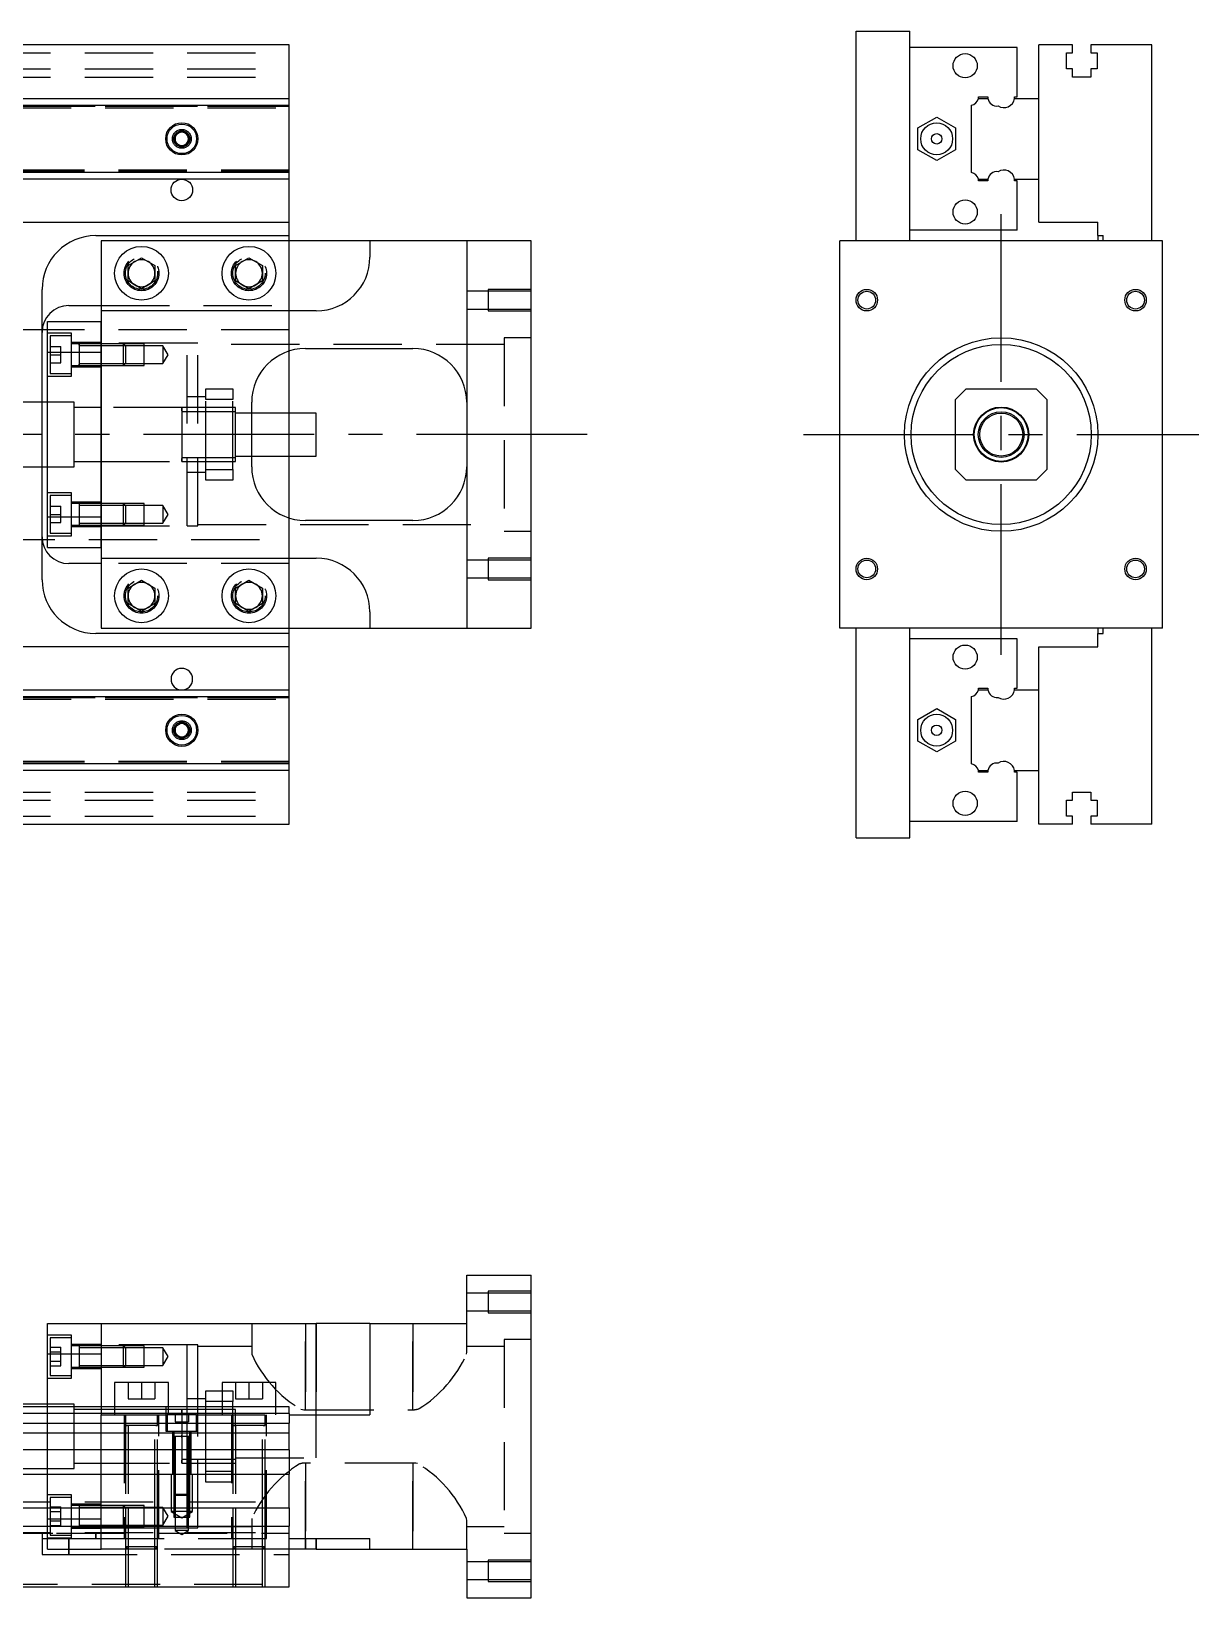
# Model space of a CAD drawing. Extents: x -12 to 569, y -256 to 77.
# Drawn here: x 352 to 569.2, y -216.3 to 75 of the extents above; entities that cross this region are included whole.
import ezdxf

# ---------------------------------------------------------------- set-up
doc = ezdxf.new("R2010")
doc.units = 0
doc.linetypes.add('CENTER', pattern=[50.8, 31.75, -6.35, 6.35, -6.35])
doc.linetypes.add('DASHED', pattern=[19.05, 12.7, -6.35])
doc.layers.get('0').update_dxf_attribs({"linetype": 'CONTINUOUS'})
doc.layers.add('CENTER', color=1, linetype='CENTER')

msp = doc.modelspace()

# ---------------------------------------------------------------- linework, layer by layer
at = {"color": 7, "linetype": 'CONTINUOUS'}
for p, q in [((505.44, 75), (515.44, 75)), ((505.44, 36), (505.44, 75)), ((515.44, 36), (515.44, 75)), ((400, 72.5), (275, 72.5)), ((400, 62.5), (400, 72.5)), ((535.44, 72), (515.44, 72)), ((535.44, 62.8), (535.44, 72)), ((539.44, 62.5), (539.44, 72.5)), ((545.74, 72.5), (539.44, 72.5)), ((544.59, 71), (545.74, 71)), ((544.59, 68), (544.59, 71)), ((545.74, 71), (545.74, 72.5)), ((549.14, 72.5), (549.14, 71)), ((560.44, 72.5), (549.14, 72.5)), ((549.14, 71), (550.29, 71)), ((550.29, 71), (550.29, 68)), ((560.44, 36), (560.44, 72.5)), ((545.74, 68), (544.59, 68)), ((545.74, 66.5), (545.74, 68)), ((549.14, 68), (549.14, 66.5)), ((550.29, 68), (549.14, 68)), ((549.14, 66.5), (545.74, 66.5)), ((275, 62.5), (400, 62.5)), ((275, 61.25), (400, 61.25)), ((400, 61.25), (400, 62.5)), ((400, 48.75), (400, 61.25)), ((526.94, 48.75), (526.94, 61.25)), ((528.19, 62.5), (529.96, 62.5)), ((528.23, 62.8), (529.94, 62.8)), ((534.91, 62.5), (539.44, 62.5)), ((534.94, 62.8), (535.44, 62.8)), ((539.44, 47.5), (539.44, 62.5)), ((539.44, 47.5), (539.44, 62.5)), ((516.94, 57.02), (520.44, 59.04)), ((520.44, 59.04), (523.94, 57.02)), ((378.75, 55.72), (380, 56.44)), ((378.75, 54.28), (378.75, 55.72)), ((380, 56.44), (381.25, 55.72)), ((381.25, 55.72), (381.25, 54.28)), ((516.94, 52.98), (516.94, 57.02)), ((523.94, 57.02), (523.94, 52.98)), ((380, 53.56), (378.75, 54.28)), ((381.25, 54.28), (380, 53.56)), ((520.44, 50.96), (516.94, 52.98)), ((523.94, 52.98), (520.44, 50.96)), ((400, 48.75), (275, 48.75)), ((400, 47.5), (275, 47.5)), ((400, 47.5), (400, 48.75)), ((400, 39.5), (400, 47.5)), ((528.19, 47.5), (529.96, 47.5)), ((529.94, 47.2), (528.23, 47.2)), ((534.91, 47.5), (539.44, 47.5)), ((535.44, 47.2), (534.94, 47.2)), ((535.44, 38), (535.44, 47.2)), ((539.44, 39.5), (539.44, 47.5)), ((326.71, 39.5), (400, 39.5)), ((400, 37), (400, 39.5)), ((535.44, 38), (515.44, 38)), ((539.44, 39.5), (550.44, 39.5)), ((550.44, 37), (550.44, 39.5)), ((364, 37), (400, 37)), ((365, 36), (365, 23)), ((415, 36), (365, 36)), ((400, 36), (400, 37)), ((415, 36), (415, 33)), ((433, 36), (415, 36)), ((433, 36), (433, -36)), ((445, 36), (433, 36)), ((445, -36), (445, 36)), ((502.44, -36), (502.44, 36)), ((562.44, 36), (502.44, 36)), ((550.44, 37), (551.44, 37)), ((550.44, 37), (550.44, 36)), ((551.44, 36), (551.44, 37)), ((562.44, -36), (562.44, 36)), ((370, 31.44), (372.5, 32.89)), ((372.5, 32.89), (375, 31.44)), ((390, 31.44), (392.5, 32.89)), ((392.5, 32.89), (395, 31.44)), ((370, 28.56), (370, 31.44)), ((375, 31.44), (375, 28.56)), ((390, 28.56), (390, 31.44)), ((395, 31.44), (395, 28.56)), ((354, 6), (354, 27)), ((372.5, 27.11), (370, 28.56)), ((375, 28.56), (372.5, 27.11)), ((392.5, 27.11), (390, 28.56)), ((395, 28.56), (392.5, 27.11)), ((359, 24), (365, 24)), ((355, 15.33), (355, 21)), ((355, 21), (365, 21)), ((365, 23), (365, 15.33)), ((405, 23), (365, 23)), ((355, 15.33), (365, 15.33)), ((355, -15.33), (355, 15.33)), ((365, -15.33), (365, 15.33)), ((365, 15.33), (365, -15.33)), ((400, 4), (400, 15.54)), ((403, 16), (423, 16)), ((355, 6), (350, 6)), ((393, -6), (393, 6)), ((525.94, 8.5), (523.94, 6.5)), ((523.94, -6.5), (523.94, 6.5)), ((525.94, 8.5), (538.94, 8.5)), ((540.94, 6.5), (538.94, 8.5)), ((540.94, 6.5), (540.94, -6.5)), ((405, 4), (393, 4)), ((405, 0), (405, 4)), ((405, -4), (405, 0)), ((393, -4), (405, -4)), ((400, -15.54), (400, -4)), ((350, -6), (355, -6)), ((354, -27), (354, -6)), ((523.94, -6.5), (525.94, -8.5)), ((538.94, -8.5), (525.94, -8.5)), ((538.94, -8.5), (540.94, -6.5)), ((355, -15.33), (365, -15.33)), ((355, -21), (355, -15.33)), ((365, -15.33), (365, -23)), ((423, -16), (403, -16)), ((355, -21), (365, -21)), ((365, -23), (405, -23)), ((365, -23), (365, -36)), ((365, -24), (359, -24)), ((370, -28.56), (372.5, -27.11)), ((370, -31.44), (370, -28.56)), ((372.5, -27.11), (375, -28.56)), ((375, -28.56), (375, -31.44)), ((390, -28.56), (392.5, -27.11)), ((390, -31.44), (390, -28.56)), ((392.5, -27.11), (395, -28.56)), ((395, -28.56), (395, -31.44)), ((372.5, -32.89), (370, -31.44)), ((375, -31.44), (372.5, -32.89)), ((392.5, -32.89), (390, -31.44)), ((395, -31.44), (392.5, -32.89)), ((415, -33), (415, -36)), ((400, -37), (364, -37)), ((365, -36), (415, -36)), ((400, -37), (400, -36)), ((400, -39.5), (400, -37)), ((415, -36), (433, -36)), ((433, -36), (445, -36)), ((562.44, -36), (502.44, -36)), ((505.44, -75), (505.44, -36)), ((515.44, -75), (515.44, -36)), ((550.44, -36), (550.44, -37)), ((550.44, -39.5), (550.44, -37)), ((550.44, -37), (551.44, -37)), ((551.44, -37), (551.44, -36)), ((560.44, -72.5), (560.44, -36)), ((400, -39.5), (326.71, -39.5)), ((400, -47.5), (400, -39.5)), ((535.44, -38), (515.44, -38)), ((535.44, -47.2), (535.44, -38)), ((539.44, -47.5), (539.44, -39.5)), ((539.44, -39.5), (550.44, -39.5)), ((275, -47.5), (400, -47.5)), ((275, -48.75), (400, -48.75)), ((400, -48.75), (400, -47.5)), ((400, -61.25), (400, -48.75)), ((526.94, -61.25), (526.94, -48.75)), ((528.19, -47.5), (529.96, -47.5)), ((528.23, -47.2), (529.94, -47.2)), ((534.91, -47.5), (539.44, -47.5)), ((534.94, -47.2), (535.44, -47.2)), ((539.44, -62.5), (539.44, -47.5)), ((539.44, -62.5), (539.44, -47.5)), ((516.94, -52.98), (520.44, -50.96)), ((520.44, -50.96), (523.94, -52.98)), ((378.75, -54.28), (380, -53.56)), ((378.75, -55.72), (378.75, -54.28)), ((380, -53.56), (381.25, -54.28)), ((381.25, -54.28), (381.25, -55.72)), ((516.94, -57.02), (516.94, -52.98)), ((523.94, -52.98), (523.94, -57.02)), ((380, -56.44), (378.75, -55.72)), ((381.25, -55.72), (380, -56.44)), ((520.44, -59.04), (516.94, -57.02)), ((523.94, -57.02), (520.44, -59.04)), ((400, -61.25), (275, -61.25)), ((400, -62.5), (275, -62.5)), ((400, -62.5), (400, -61.25)), ((400, -72.5), (400, -62.5)), ((528.19, -62.5), (529.96, -62.5)), ((529.94, -62.8), (528.23, -62.8)), ((534.91, -62.5), (539.44, -62.5)), ((535.44, -62.8), (534.94, -62.8)), ((535.44, -72), (535.44, -62.8)), ((539.44, -72.5), (539.44, -62.5)), ((545.74, -66.5), (549.14, -66.5)), ((545.74, -68), (545.74, -66.5)), ((549.14, -66.5), (549.14, -68)), ((544.59, -68), (545.74, -68)), ((544.59, -71), (544.59, -68)), ((549.14, -68), (550.29, -68)), ((550.29, -68), (550.29, -71)), ((275, -72.5), (400, -72.5)), ((535.44, -72), (515.44, -72)), ((545.74, -72.5), (539.44, -72.5)), ((545.74, -71), (544.59, -71)), ((545.74, -72.5), (545.74, -71)), ((549.14, -71), (549.14, -72.5)), ((550.29, -71), (549.14, -71)), ((560.44, -72.5), (549.14, -72.5)), ((505.44, -75), (515.44, -75)), ((433, -165.35), (433, -156.35)), ((433, -156.35), (445, -156.35)), ((445, -216.35), (445, -156.35)), ((355, -171.02), (355, -165.35)), ((355, -165.35), (365, -165.35)), ((365, -165.35), (405, -165.35)), ((365, -165.35), (365, -180.85)), ((405, -182.35), (405, -165.35)), ((415, -165.35), (405, -165.35)), ((415, -165.35), (415, -182.35)), ((415, -165.35), (433, -165.35)), ((355, -180.85), (355, -171.02)), ((355, -171.02), (365, -171.02)), ((377.5, -176.35), (367.5, -176.35)), ((367.5, -176.35), (367.5, -180.85)), ((377.5, -180.85), (377.5, -176.35)), ((397.5, -176.35), (387.5, -176.35)), ((387.5, -176.35), (387.5, -180.85)), ((397.5, -180.85), (397.5, -176.35)), ((355, -180.35), (350, -180.35)), ((400, -180.85), (270.5, -180.85)), ((400, -182.1), (270.5, -182.1)), ((381, -182.1), (380, -182.1)), ((384.5, -182.1), (381, -182.1)), ((387.5, -182.1), (384.5, -182.1)), ((389.5, -182.1), (387.5, -182.1)), ((390, -182.1), (389.5, -182.1)), ((400, -182.1), (400, -180.85)), ((400, -182.1), (400, -183.88)), ((400, -182.35), (415, -182.35)), ((270.5, -183.88), (400, -183.88)), ((400, -185.77), (270.5, -185.77)), ((400, -185.77), (400, -183.88)), ((400, -188.83), (400, -185.77)), ((400, -188.83), (270.5, -188.83)), ((400, -188.83), (400, -193.35)), ((0, -193.35), (400, -193.35)), ((400, -199.65), (400, -193.35)), ((0, -199.65), (400, -199.65)), ((400, -199.65), (400, -203.05)), ((0, -203.05), (400, -203.05)), ((400, -214.35), (400, -203.05)), ((400, -205.35), (415, -205.35)), ((405, -207.35), (405, -205.35)), ((415, -207.35), (415, -205.35)), ((405, -207.35), (400, -207.35)), ((405, -207.35), (415, -207.35)), ((415, -207.35), (433, -207.35)), ((433, -207.35), (433, -216.35)), ((0, -214.35), (400, -214.35)), ((433, -216.35), (445, -216.35))]:
    msp.add_line(p, q, dxfattribs=at)
at = {"color": 3, "linetype": 'DASHED'}
for p, q in [((0, 71), (400, 71)), ((0, 68), (400, 68)), ((0, 66.5), (400, 66.5)), ((270.5, 61.1), (400, 61.1)), ((270.5, 60.8), (400, 60.8)), ((275, 61.11), (400, 61.11)), ((378.5, 55), (378.52, 55.25)), ((400, 49.2), (270.5, 49.2)), ((400, 48.9), (270.5, 48.9)), ((400, 48.89), (275, 48.89)), ((400, 24), (400, 36)), ((375.48, 30.36), (375.5, 30)), ((389.5, 30), (389.52, 30.35)), ((437, 26.65), (433, 26.65)), ((437, 27), (437, 23)), ((445, 27), (437, 27)), ((445, 26.65), (437, 26.65)), ((365, 24), (400, 24)), ((400, 23), (400, 24)), ((433, 23.35), (437, 23.35)), ((437, 23.35), (445, 23.35)), ((365, 15.33), (365, 21)), ((400, 15.54), (400, 23)), ((437, 23), (445, 23)), ((400, 19.5), (76.97, 19.5)), ((359.5, 18.85), (355, 18.85)), ((355.5, 18.35), (355.5, 11.35)), ((359.5, 18.35), (355.5, 18.35)), ((359.5, 10.85), (359.5, 18.85)), ((440, 18), (440, -18)), ((445, 18), (440, 18)), ((355.5, 16.35), (357.5, 16.35)), ((355.5, 14.85), (357.5, 14.85)), ((357.5, 14.85), (357.5, 16.35)), ((357.5, 13.35), (357.5, 14.85)), ((365, 17.1), (359.5, 17.1)), ((360.9, 16.85), (359.5, 16.85)), ((360.9, 16.85), (360.89, 16.85)), ((360.9, 16.85), (360.9, 16.63)), ((360.9, 16.63), (360.9, 16.85)), ((365, 16.85), (360.9, 16.85)), ((360.9, 16.85), (360.9, 16.85)), ((360.9, 16.63), (360.9, 13.07)), ((365, 16.5), (360.9, 16.5)), ((381, 17), (365, 17)), ((369.15, 16.85), (365, 16.85)), ((369.15, 16.85), (365, 16.85)), ((369.5, 16.5), (365, 16.5)), ((369.15, 12.85), (369.15, 16.85)), ((373, 16.85), (369.15, 16.85)), ((369.5, 16.5), (369.15, 16.85)), ((369.5, 16.5), (369.5, 13.2)), ((373, 16.5), (369.5, 16.5)), ((373, 12.85), (373, 16.85)), ((376.5, 16.5), (373, 16.5)), ((376.5, 16.5), (376.5, 13.2)), ((377.45, 14.85), (376.5, 16.5)), ((376.5, 13.2), (377.45, 14.85)), ((381, -17), (381, 17)), ((383, 17), (381, 17)), ((383, -17), (383, 17)), ((440, 16.75), (383, 16.75)), ((400, 15.54), (400, 15.54)), ((355.5, 13.35), (357.5, 13.35)), ((359.5, 12.85), (360.9, 12.85)), ((359.5, 12.6), (365, 12.6)), ((360.89, 12.85), (360.9, 12.85)), ((360.9, 13.2), (365, 13.2)), ((360.9, 13.07), (360.9, 12.85)), ((360.9, 12.85), (360.9, 13.07)), ((360.9, 12.85), (365, 12.85)), ((360.9, 12.85), (360.9, 12.85)), ((365, 13.2), (369.5, 13.2)), ((365, 12.85), (369.15, 12.85)), ((365, 12.85), (369.15, 12.85)), ((369.15, 12.85), (369.5, 13.2)), ((369.15, 12.85), (373, 12.85)), ((369.5, 13.2), (373, 13.2)), ((373, 13.2), (376.5, 13.2)), ((355, 10.85), (359.5, 10.85)), ((355.5, 11.35), (359.5, 11.35)), ((354, -6), (354, 6)), ((360, 6), (355, 6)), ((360, 0), (360, 6)), ((384.5, 7), (381, 7)), ((384.5, 8.5), (389.5, 8.5)), ((384.5, 6.5), (384.5, 8.5)), ((389.5, 6.5), (384.5, 6.5)), ((384.5, -6.5), (384.5, 6.5)), ((389.5, 8.5), (389.5, 6.5)), ((389.5, -6.5), (389.5, 6.5)), ((365, 5), (360, 5)), ((380, 5), (365, 5)), ((380, 4.44), (380, 5)), ((380, 5), (380, 4.44)), ((389.5, 5), (380, 5)), ((380, 4.44), (380, -4.44)), ((389.5, 4.25), (380, 4.25)), ((390, 5), (389.5, 5)), ((390, 4.25), (389.5, 4.25)), ((390, 0), (390, 5)), ((393, 4), (390, 4)), ((400, -4), (400, 4)), ((360, -6), (360, 0)), ((390, -5), (390, 0)), ((360, -5), (365, -5)), ((365, -5), (380, -5)), ((380, -4.25), (389.5, -4.25)), ((380, -5), (380, -4.44)), ((380, -4.44), (380, -5)), ((380, -5), (380, -5)), ((380, -5), (389.5, -5)), ((389.5, -4.25), (390, -4.25)), ((389.5, -5), (390, -5)), ((390, -4), (393, -4)), ((355, -6), (360, -6)), ((381, -7), (384.5, -7)), ((384.5, -6.5), (389.5, -6.5)), ((384.5, -8.5), (384.5, -6.5)), ((389.5, -8.5), (384.5, -8.5)), ((389.5, -6.5), (389.5, -8.5)), ((359.5, -10.85), (355, -10.85)), ((355.5, -11.35), (355.5, -18.35)), ((359.5, -11.35), (355.5, -11.35)), ((359.5, -18.85), (359.5, -10.85)), ((355.5, -13.35), (357.5, -13.35)), ((357.5, -14.85), (357.5, -13.35)), ((365, -12.6), (359.5, -12.6)), ((360.9, -12.85), (359.5, -12.85)), ((360.9, -12.85), (360.89, -12.85)), ((360.9, -12.85), (360.9, -13.07)), ((360.9, -12.85), (360.9, -12.85)), ((365, -12.85), (360.9, -12.85)), ((360.9, -13.07), (360.9, -16.63)), ((365, -13.2), (360.9, -13.2)), ((369.15, -12.85), (365, -12.85)), ((369.15, -12.85), (365, -12.85)), ((369.5, -13.2), (365, -13.2)), ((369.15, -16.85), (369.15, -12.85)), ((373, -12.85), (369.15, -12.85)), ((369.5, -13.2), (369.15, -12.85)), ((369.5, -13.2), (369.5, -16.5)), ((373, -13.2), (369.5, -13.2)), ((373, -16.85), (373, -12.85)), ((376.5, -13.2), (373, -13.2)), ((376.5, -13.2), (376.5, -16.5)), ((377.45, -14.85), (376.5, -13.2)), ((355.5, -14.85), (357.5, -14.85)), ((355.5, -16.35), (357.5, -16.35)), ((357.5, -16.35), (357.5, -14.85)), ((359.5, -16.85), (360.9, -16.85)), ((359.5, -17.1), (365, -17.1)), ((360.89, -16.85), (360.9, -16.85)), ((360.9, -16.5), (365, -16.5)), ((360.9, -16.63), (360.9, -16.85)), ((360.9, -16.85), (360.9, -16.85)), ((360.9, -16.85), (365, -16.85)), ((365, -21), (365, -15.33)), ((365, -16.5), (369.5, -16.5)), ((365, -16.85), (369.15, -16.85)), ((365, -16.85), (369.15, -16.85)), ((365, -17), (381, -17)), ((369.15, -16.85), (369.5, -16.5)), ((369.15, -16.85), (373, -16.85)), ((369.5, -16.5), (373, -16.5)), ((373, -16.5), (376.5, -16.5)), ((376.5, -16.5), (377.45, -14.85)), ((381, -17), (383, -17)), ((383, -16.75), (440, -16.75)), ((400, -23), (400, -15.54)), ((400, -15.54), (400, -15.54)), ((76.97, -19.5), (400, -19.5)), ((355, -18.85), (359.5, -18.85)), ((355.5, -18.35), (359.5, -18.35)), ((440, -18), (445, -18)), ((400, -24), (400, -23)), ((437, -23), (437, -27)), ((445, -23), (437, -23)), ((400, -24), (365, -24)), ((400, -36), (400, -24)), ((437, -23.35), (433, -23.35)), ((445, -23.35), (437, -23.35)), ((433, -26.65), (437, -26.65)), ((437, -26.65), (445, -26.65)), ((437, -27), (445, -27)), ((369.5, -30), (369.52, -29.65)), ((389.5, -30), (389.52, -29.65)), ((270.5, -48.9), (400, -48.9)), ((270.5, -49.2), (400, -49.2)), ((275, -48.89), (400, -48.89)), ((381.48, -54.74), (381.5, -55)), ((400, -60.8), (270.5, -60.8)), ((400, -61.1), (270.5, -61.1)), ((400, -61.11), (275, -61.11)), ((0, -66.5), (400, -66.5)), ((0, -68), (400, -68)), ((0, -71), (400, -71)), ((437, -159.7), (433, -159.7)), ((437, -159.35), (437, -163.35)), ((445, -159.35), (437, -159.35)), ((445, -159.7), (437, -159.7)), ((433, -163), (437, -163)), ((437, -163), (445, -163)), ((393, -165.35), (393, -170.71)), ((403, -181.39), (403, -165.35)), ((403, -165.35), (403, -181.39)), ((405, -165.35), (405, -182.35)), ((423, -165.35), (423, -181.39)), ((423, -181.39), (423, -165.35)), ((433, -170.71), (433, -165.35)), ((437, -163.35), (445, -163.35)), ((359.5, -167.5), (355, -167.5)), ((355.5, -168), (355.5, -171.5)), ((359.5, -168), (355.5, -168)), ((359.5, -175.5), (359.5, -167.5)), ((440, -168.35), (440, -204.35)), ((445, -168.35), (440, -168.35)), ((355.5, -169.77), (357.5, -169.77)), ((355.5, -170.63), (357.5, -170.63)), ((355.5, -171.5), (355.5, -175)), ((357.5, -170.63), (357.5, -169.77)), ((357.5, -172.37), (357.5, -170.63)), ((365, -169.25), (359.5, -169.25)), ((360.9, -169.5), (359.5, -169.5)), ((360.9, -169.5), (360.89, -169.5)), ((360.9, -169.5), (360.9, -170.09)), ((360.9, -169.5), (360.9, -169.72)), ((365, -169.5), (360.9, -169.5)), ((360.9, -169.5), (360.9, -169.5)), ((360.9, -169.72), (360.9, -170.09)), ((365, -169.85), (360.9, -169.85)), ((360.9, -170.09), (360.9, -171.5)), ((360.9, -171.36), (360.9, -171.64)), ((360.9, -171.5), (360.9, -172.92)), ((381, -169.35), (365, -169.35)), ((369.15, -169.5), (365, -169.5)), ((369.15, -169.5), (365, -169.5)), ((369.5, -169.85), (365, -169.85)), ((369.15, -171.5), (369.15, -169.5)), ((373, -169.5), (369.15, -169.5)), ((369.5, -169.85), (369.15, -169.5)), ((369.15, -173.5), (369.15, -171.5)), ((369.5, -169.85), (369.5, -171.5)), ((373, -169.85), (369.5, -169.85)), ((369.5, -171.5), (369.5, -173.15)), ((373, -173.5), (373, -169.5)), ((376.5, -169.85), (373, -169.85)), ((376.5, -169.85), (376.5, -173.15)), ((377.45, -171.5), (376.5, -169.85)), ((376.5, -173.15), (377.45, -171.5)), ((381, -180.85), (381, -169.35)), ((383, -169.35), (381, -169.35)), ((383, -180.85), (383, -169.35)), ((393, -169.6), (383, -169.6)), ((393, -170.71), (393.04, -171.06)), ((432.96, -171.08), (433, -170.71)), ((440, -169.6), (433, -169.6)), ((355.5, -172.37), (357.5, -172.37)), ((355.5, -173.23), (357.5, -173.23)), ((357.5, -173.23), (357.5, -172.37)), ((359.5, -173.5), (360.9, -173.5)), ((359.5, -173.75), (365, -173.75)), ((360.89, -173.5), (360.9, -173.5)), ((360.9, -172.92), (360.9, -173.5)), ((360.9, -172.92), (360.9, -173.28)), ((360.9, -173.15), (365, -173.15)), ((360.9, -173.28), (360.9, -173.5)), ((360.9, -173.5), (365, -173.5)), ((360.9, -173.5), (360.9, -173.5)), ((365, -173.15), (369.5, -173.15)), ((365, -173.5), (369.15, -173.5)), ((365, -173.5), (369.15, -173.5)), ((369.15, -173.5), (369.5, -173.15)), ((369.15, -173.5), (373, -173.5)), ((369.5, -173.15), (373, -173.15)), ((373, -173.15), (376.5, -173.15)), ((355, -175.5), (359.5, -175.5)), ((355.5, -175), (359.5, -175)), ((370, -176.35), (370, -179.35)), ((372.5, -176.35), (372.5, -179.35)), ((375, -176.35), (375, -179.35)), ((390, -176.35), (390, -179.35)), ((392.5, -176.35), (392.5, -179.35)), ((395, -176.35), (395, -179.35)), ((360, -180.35), (355, -180.35)), ((360, -180.85), (360, -180.35)), ((370, -179.35), (372.5, -179.35)), ((372.5, -179.35), (375, -179.35)), ((384.5, -179.35), (381, -179.35)), ((384.5, -177.85), (387.5, -177.85)), ((384.5, -179.85), (384.5, -177.85)), ((387.5, -179.85), (384.5, -179.85)), ((384.5, -180.85), (384.5, -179.85)), ((387.5, -177.85), (389.5, -177.85)), ((389.5, -179.85), (387.5, -179.85)), ((389.5, -177.85), (389.5, -179.85)), ((389.5, -180.85), (389.5, -179.85)), ((390, -179.35), (392.5, -179.35)), ((392.5, -179.35), (395, -179.35)), ((355, -193.35), (355, -180.85)), ((360, -186.35), (360, -180.85)), ((365, -181.35), (360, -181.35)), ((365, -180.85), (365, -182.35)), ((367.5, -181.35), (365, -181.35)), ((365, -193.35), (365, -182.35)), ((365, -182.35), (377.25, -182.35)), ((367.5, -180.85), (367.5, -182.35)), ((377.5, -181.35), (367.5, -181.35)), ((369.25, -182.35), (369.25, -205.35)), ((369.5, -182.35), (369.5, -184.35)), ((375.5, -184.35), (375.5, -182.35)), ((375.75, -205.35), (375.75, -182.35)), ((377, -180.85), (377, -185.35)), ((382.75, -182.35), (377.25, -182.35)), ((377.25, -182.35), (377.25, -185.35)), ((377.5, -182.35), (377.5, -180.85)), ((380, -181.35), (377.5, -181.35)), ((378.75, -182.35), (378.75, -183.65)), ((380, -181.35), (380, -181.91)), ((380, -181.91), (380, -181.35)), ((380, -181.35), (380, -181.35)), ((380, -181.35), (380, -181.35)), ((381, -181.35), (380, -181.35)), ((380, -181.35), (380, -181.35)), ((380, -181.91), (380, -182.25)), ((380, -182.35), (380, -183.65)), ((381, -182.35), (381, -180.85)), ((384.5, -181.35), (381, -181.35)), ((381, -185.35), (381, -182.35)), ((381.25, -182.35), (381.25, -183.65)), ((382.75, -182.35), (400, -182.35)), ((382.75, -185.35), (382.75, -182.35)), ((383, -185.35), (383, -180.85)), ((384.5, -182.35), (384.5, -180.85)), ((387.5, -181.35), (384.5, -181.35)), ((384.5, -192.85), (384.5, -182.35)), ((387.5, -180.85), (387.5, -182.35)), ((389.5, -181.35), (387.5, -181.35)), ((389.25, -182.35), (389.25, -205.35)), ((389.5, -182.35), (389.5, -180.85)), ((390, -181.35), (389.5, -181.35)), ((389.5, -182.35), (389.5, -184.35)), ((390, -182.35), (390, -181.35)), ((390, -184.35), (390, -182.35)), ((395.5, -184.35), (395.5, -182.35)), ((395.75, -205.35), (395.75, -182.35)), ((397.5, -182.35), (397.5, -180.85)), ((402.17, -181.28), (402.44, -181.34)), ((402.44, -181.34), (402.72, -181.38)), ((402.72, -181.38), (403, -181.39)), ((403, -181.39), (423, -181.39)), ((405, -190.35), (405, -182.35)), ((360, -192.35), (360, -186.35)), ((369.5, -184.34), (369.5, -184.35)), ((369.5, -184.35), (369.85, -184.35)), ((369.85, -184.35), (369.5, -184.35)), ((369.5, -184.35), (369.5, -184.35)), ((369.5, -184.35), (369.5, -199.65)), ((375.15, -184.35), (369.85, -184.35)), ((370, -184.35), (370, -199.65)), ((375, -199.65), (375, -184.35)), ((375.15, -184.35), (375.5, -184.35)), ((375.5, -184.35), (375.15, -184.35)), ((375.5, -184.35), (375.5, -184.34)), ((375.5, -184.35), (375.5, -184.35)), ((375.5, -199.65), (375.5, -184.35)), ((377, -185.35), (383, -185.35)), ((378.25, -185.35), (378.25, -193.35)), ((378.5, -185.35), (378.5, -186.35)), ((378.5, -186.34), (378.5, -186.35)), ((378.62, -186.35), (378.5, -186.35)), ((378.5, -186.35), (378.5, -186.35)), ((378.5, -186.35), (378.5, -193.35)), ((380, -186.35), (378.62, -186.35)), ((378.75, -183.65), (380, -183.65)), ((378.75, -186.35), (378.75, -193.35)), ((380, -183.65), (381.25, -183.65)), ((380, -183.75), (380, -185.35)), ((380, -185.35), (380, -186.15)), ((380, -186.35), (380, -186.15)), ((380, -186.15), (380, -186.35)), ((380, -186.55), (380, -186.35)), ((381.38, -186.35), (380, -186.35)), ((380, -186.35), (380, -186.55)), ((381, -186.35), (381, -185.35)), ((381, -197.35), (381, -186.35)), ((381.25, -193.35), (381.25, -186.35)), ((381.5, -186.35), (381.38, -186.35)), ((381.5, -186.35), (381.5, -185.35)), ((381.5, -186.35), (381.5, -186.34)), ((381.5, -186.35), (381.5, -186.35)), ((381.5, -193.35), (381.5, -186.35)), ((381.75, -193.35), (381.75, -185.35)), ((383, -186.35), (383, -185.35)), ((383, -203.35), (383, -186.35)), ((389.5, -184.34), (389.5, -184.35)), ((389.5, -184.35), (389.85, -184.35)), ((389.85, -184.35), (389.5, -184.35)), ((389.5, -184.35), (389.5, -199.65)), ((389.5, -184.35), (389.5, -184.35)), ((395.15, -184.35), (389.85, -184.35)), ((390, -184.35), (390, -199.65)), ((395, -199.65), (395, -184.35)), ((395.15, -184.35), (395.5, -184.35)), ((395.5, -184.35), (395.15, -184.35)), ((395.5, -184.35), (395.5, -184.34)), ((395.5, -199.65), (395.5, -184.35)), ((395.5, -184.35), (395.5, -184.35)), ((380, -186.55), (380, -190.79)), ((360, -191.35), (365, -191.35)), ((365, -191.35), (380, -191.35)), ((380, -190.6), (390, -190.6)), ((380, -191.35), (380, -190.79)), ((380, -190.79), (380, -191.35)), ((380, -191.35), (380, -191.35)), ((380, -191.35), (389.5, -191.35)), ((380, -191.35), (389.5, -191.35)), ((389.5, -191.35), (390, -191.35)), ((390, -190.35), (405, -190.35)), ((423, -191.31), (403, -191.31)), ((403, -207.35), (403, -191.31)), ((403, -191.31), (403, -205.35)), ((423, -191.31), (423, -207.35)), ((423, -207.35), (423, -191.31)), ((423.28, -191.32), (423, -191.31)), ((423.56, -191.36), (423.28, -191.32)), ((423.83, -191.42), (423.56, -191.36)), ((350, -192.35), (355, -192.35)), ((355, -192.35), (360, -192.35)), ((355, -199.65), (355, -193.35)), ((365, -199.65), (365, -193.35)), ((378, -193.35), (378, -200.35)), ((378.5, -193.35), (378.5, -197.1)), ((378.5, -193.35), (378.5, -197.1)), ((378.75, -193.35), (378.75, -197.35)), ((381.25, -197.35), (381.25, -193.35)), ((381.5, -197.1), (381.5, -193.35)), ((381.5, -197.1), (381.5, -193.35)), ((382, -200.35), (382, -193.35)), ((384.5, -192.85), (389.5, -192.85)), ((384.5, -194.85), (384.5, -192.85)), ((389.5, -194.85), (384.5, -194.85)), ((359.5, -197.2), (355, -197.2)), ((355.5, -197.7), (355.5, -199.65)), ((359.5, -197.7), (355.5, -197.7)), ((359.5, -205.2), (359.5, -197.2)), ((378.5, -197.1), (381.5, -197.1)), ((378.5, -197.1), (378.5, -199.65)), ((378.5, -197.1), (378.75, -197.35)), ((381.25, -197.35), (378.75, -197.35)), ((378.75, -197.35), (378.75, -201.35)), ((381, -199.65), (381, -197.35)), ((381.25, -197.35), (381.5, -197.1)), ((381.25, -201.35), (381.25, -197.35)), ((381.5, -199.65), (381.5, -197.1)), ((0, -198.5), (400, -198.5)), ((355, -201.68), (355, -199.65)), ((355.5, -199.47), (357.5, -199.47)), ((355.5, -199.65), (355.5, -201.2)), ((355.5, -200.33), (357.5, -200.33)), ((357.5, -200.33), (357.5, -199.47)), ((357.5, -202.07), (357.5, -200.33)), ((365, -198.95), (359.5, -198.95)), ((360.9, -199.2), (359.5, -199.2)), ((360.9, -199.2), (360.89, -199.2)), ((360.9, -199.2), (360.9, -199.55)), ((360.9, -199.2), (360.9, -199.42)), ((360.9, -199.2), (360.9, -199.2)), ((365, -199.2), (360.9, -199.2)), ((360.9, -199.42), (360.9, -199.65)), ((360.9, -199.55), (360.9, -199.65)), ((365, -199.55), (360.9, -199.55)), ((360.9, -199.65), (360.9, -201.2)), ((369.15, -199.2), (365, -199.2)), ((369.15, -199.2), (365, -199.2)), ((369.5, -199.55), (365, -199.55)), ((365, -203.05), (365, -199.65)), ((369.15, -199.65), (369.15, -199.2)), ((369.5, -199.2), (369.15, -199.2)), ((369.5, -199.55), (369.15, -199.2)), ((369.15, -201.2), (369.15, -199.65)), ((370, -199.2), (369.5, -199.2)), ((373, -199.55), (369.5, -199.55)), ((369.5, -199.65), (369.5, -203.05)), ((373, -199.2), (370, -199.2)), ((370, -199.65), (370, -203.05)), ((373, -199.65), (373, -199.2)), ((376.5, -199.55), (373, -199.55)), ((373, -203.05), (373, -199.65)), ((375, -203.05), (375, -199.65)), ((375.5, -203.05), (375.5, -199.65)), ((376.5, -199.55), (376.5, -202.85)), ((377.45, -201.2), (376.5, -199.55)), ((382, -200.35), (378, -200.35)), ((378, -200.35), (380, -201.5)), ((378.5, -199.65), (378.5, -201.35)), ((380, -201.5), (382, -200.35)), ((381, -201.35), (381, -199.65)), ((381.5, -201.35), (381.5, -199.65)), ((389.5, -199.65), (389.5, -203.05)), ((390, -199.65), (390, -203.05)), ((395, -203.05), (395, -199.65)), ((395.5, -203.05), (395.5, -199.65)), ((355, -201.68), (365, -201.68)), ((355, -203.05), (355, -201.68)), ((355, -204.35), (355, -203.05)), ((355.5, -201.2), (355.5, -203.05)), ((355.5, -202.07), (357.5, -202.07)), ((355.5, -202.93), (357.5, -202.93)), ((355.5, -203.05), (355.5, -204.35)), ((357.5, -202.93), (357.5, -202.07)), ((359.5, -203.2), (360.9, -203.2)), ((359.5, -203.45), (365, -203.45)), ((360.89, -203.2), (365, -203.2)), ((360.9, -201.07), (360.9, -201.33)), ((360.9, -201.2), (360.9, -203.2)), ((360.9, -201.2), (360.9, -202.98)), ((360.9, -201.33), (360.9, -202.85)), ((360.9, -202.85), (360.9, -203.05)), ((360.9, -202.85), (365, -202.85)), ((360.9, -203.2), (360.9, -202.98)), ((360.9, -202.98), (360.9, -203.05)), ((360.9, -202.98), (360.9, -203.05)), ((360.9, -203.05), (360.9, -203.2)), ((360.9, -203.05), (360.9, -203.2)), ((360.9, -203.05), (360.9, -203.2)), ((365, -202.85), (369.5, -202.85)), ((365, -205.35), (365, -203.05)), ((365, -203.2), (369.15, -203.2)), ((365, -203.2), (369.15, -203.2)), ((365, -203.35), (369.5, -203.35)), ((369.15, -203.05), (369.15, -201.2)), ((369.15, -203.2), (369.15, -203.05)), ((369.15, -203.2), (369.3, -203.05)), ((369.15, -203.2), (369.5, -203.2)), ((369.3, -203.05), (369.5, -202.85)), ((369.5, -202.85), (373, -202.85)), ((369.5, -203.05), (369.5, -205.35)), ((369.5, -203.2), (370, -203.2)), ((369.5, -203.35), (370, -203.35)), ((370, -203.05), (370, -205.35)), ((370, -203.2), (373, -203.2)), ((370, -203.35), (375, -203.35)), ((373, -202.85), (376.5, -202.85)), ((373, -203.2), (373, -203.05)), ((375, -205.35), (375, -203.05)), ((375, -203.35), (375.5, -203.35)), ((375.5, -205.35), (375.5, -203.05)), ((375.5, -203.35), (381, -203.35)), ((376.5, -202.85), (377.45, -201.2)), ((378.5, -201.35), (381.5, -201.35)), ((378.75, -201.35), (378.75, -203.85)), ((381.25, -203.85), (378.75, -203.85)), ((378.75, -203.85), (380, -204.57)), ((380, -204.57), (381.25, -203.85)), ((381, -203.05), (381, -201.35)), ((381, -203.35), (381, -203.05)), ((381, -203.35), (383, -203.35)), ((381.25, -203.85), (381.25, -201.35)), ((383, -203.1), (393, -203.1)), ((389.5, -203.05), (389.5, -205.35)), ((390, -203.05), (390, -205.35)), ((393.04, -201.62), (393, -201.99)), ((393, -201.99), (393, -207.35)), ((395, -205.35), (395, -203.05)), ((395.5, -205.35), (395.5, -203.05)), ((433, -201.99), (432.96, -201.64)), ((433, -207.35), (433, -201.99)), ((433, -203.1), (440, -203.1)), ((0, -204.2), (400, -204.2)), ((343.29, -204.35), (356.71, -204.35)), ((354, -204.35), (354, -205.35)), ((354, -205.35), (364, -205.35)), ((354, -205.35), (354, -208.35)), ((355, -207.35), (355, -204.35)), ((355, -205.2), (359.5, -205.2)), ((355.5, -204.35), (355.5, -204.7)), ((355.5, -204.7), (359.5, -204.7)), ((356.71, -204.35), (400, -204.35)), ((359, -208.35), (359, -205.35)), ((359, -205.35), (359, -207.35)), ((364, -205.35), (364, -204.35)), ((364, -204.35), (364, -205.35)), ((364, -205.35), (400, -205.35)), ((365, -207.35), (365, -205.35)), ((369.5, -205.35), (369.5, -206.85)), ((369.5, -205.35), (369.5, -206.85)), ((369.5, -206.85), (375.5, -206.85)), ((369.5, -206.85), (369.5, -214.35)), ((369.5, -206.85), (370, -207.35)), ((370, -205.35), (370, -207.35)), ((375, -207.35), (375, -205.35)), ((375, -207.35), (375.5, -206.85)), ((375.5, -206.85), (375.5, -205.35)), ((375.5, -206.85), (375.5, -205.35)), ((375.5, -214.35), (375.5, -206.85)), ((389.5, -205.35), (389.5, -206.85)), ((389.5, -205.35), (389.5, -206.85)), ((389.5, -206.85), (395.5, -206.85)), ((389.5, -206.85), (389.5, -214.35)), ((389.5, -206.85), (390, -207.35)), ((390, -205.35), (390, -207.35)), ((395, -207.35), (395, -205.35)), ((395, -207.35), (395.5, -206.85)), ((395.5, -206.85), (395.5, -205.35)), ((395.5, -206.85), (395.5, -205.35)), ((395.5, -214.35), (395.5, -206.85)), ((403, -205.35), (403, -207.35)), ((405, -205.35), (405, -207.35)), ((440, -204.35), (445, -204.35)), ((354, -208.35), (359, -208.35)), ((355, -207.35), (365, -207.35)), ((359, -207.35), (359, -208.35)), ((359, -208.35), (400, -208.35)), ((369.5, -207.35), (365, -207.35)), ((370, -207.35), (369.5, -207.35)), ((375, -207.35), (370, -207.35)), ((370, -207.35), (370, -214.35)), ((375.5, -207.35), (375, -207.35)), ((375, -214.35), (375, -207.35)), ((389.5, -207.35), (375.5, -207.35)), ((390, -207.35), (389.5, -207.35)), ((395, -207.35), (390, -207.35)), ((390, -207.35), (390, -214.35)), ((395.5, -207.35), (395, -207.35)), ((395, -214.35), (395, -207.35)), ((400, -207.35), (395.5, -207.35)), ((437, -209.7), (433, -209.7)), ((437, -209.35), (437, -213.35)), ((445, -209.35), (437, -209.35)), ((445, -209.7), (437, -209.7)), ((77.5, -213.85), (400, -213.85)), ((433, -213), (437, -213)), ((437, -213), (445, -213)), ((437, -213.35), (445, -213.35))]:
    msp.add_line(p, q, dxfattribs=at)
at = {"color": 7, "linetype": 'CONTINUOUS'}
for centre, radius in [((525.74, 68.6), 2.25), ((380, 55), 3), ((380, 55), 2.75), ((520.44, 55), 2.97), ((520.44, 55), 0.97), ((380, 45.5), 2), ((525.74, 41.4), 2.25), ((372.5, 30), 5), ((392.5, 30), 5), ((507.44, 25), 1.65), ((557.44, 25), 1.65), ((532.44, 0), 18), ((532.44, 0), 16.75), ((532.44, 0), 5.12), ((532.44, 0), 5), ((532.44, 0), 4.25), ((532.44, 0), 4), ((372.5, -30), 5), ((392.5, -30), 5), ((507.44, -25), 1.65), ((557.44, -25), 1.65), ((525.74, -41.4), 2.25), ((380, -55), 3), ((380, -55), 2.75), ((520.44, -55), 2.97), ((520.44, -55), 0.97), ((525.74, -68.6), 2.25)]:
    msp.add_circle(centre, radius, dxfattribs=at)
at = {"color": 3, "linetype": 'DASHED'}
for centre, radius in [((380, 55), 1.75), ((380, 55), 1.5), ((372.5, 30), 3.25), ((372.5, 30), 3), ((392.5, 30), 3.25), ((392.5, 30), 3), ((372.5, -30), 3.25), ((372.5, -30), 3), ((392.5, -30), 3.25), ((392.5, -30), 3), ((380, -55), 1.75), ((380, -55), 1.5)]:
    msp.add_circle(centre, radius, dxfattribs=at)
at = {"color": 3, "linetype": 'CONTINUOUS'}
for centre in [(507.44, 25), (557.44, 25), (507.44, -25), (557.44, -25)]:
    msp.add_circle(centre, 2, dxfattribs=at)
at = {"color": 7, "linetype": 'CONTINUOUS'}
for centre, radius, start, end in [((526.54, 62.9), 1.7, 283.609, 346.391), ((526.54, 62.9), 1.7, 346.391, 356.6277), ((531.64, 62.8), 1.7, 180, 190.1642), ((531.64, 62.8), 1.7, 190.1642, 277.5402), ((532.94, 62.8), 2, 237.421, 351.3731), ((532.94, 62.8), 2, 351.3731, 0), ((380, 55), 1.25, 120, 180), ((380, 55), 1.25, 60, 120), ((380, 55), 1.25, 0, 60), ((380, 55), 1.25, 180, 240), ((380, 55), 1.25, 240, 300), ((380, 55), 1.25, 300, 0), ((526.54, 47.1), 1.7, 13.609, 76.391), ((526.54, 47.1), 1.7, 3.3723, 13.609), ((531.64, 47.2), 1.7, 169.8358, 180), ((531.64, 47.2), 1.7, 82.4598, 169.8358), ((532.94, 47.2), 2, 8.6269, 122.579), ((532.94, 47.2), 2, 0, 8.6269), ((364, 27), 10, 90, 180), ((372.5, 30), 2.5, 120, 180), ((372.5, 30), 2.5, 60, 120), ((372.5, 30), 2.5, 0, 60), ((392.5, 30), 2.5, 120, 180), ((392.5, 30), 2.5, 60, 120), ((392.5, 30), 2.5, 0, 60), ((405, 33), 10, 270, 0), ((372.5, 30), 2.5, 180, 240), ((372.5, 30), 2.5, 300, 0), ((392.5, 30), 2.5, 180, 240), ((392.5, 30), 2.5, 300, 0), ((372.5, 30), 2.5, 240, 300), ((392.5, 30), 2.5, 240, 300), ((359, 19), 5, 90, 180), ((403, 6), 10, 90, 180), ((423, 6), 10, 0, 90), ((403, -6), 10, 180, 270), ((423, -6), 10, 270, 0), ((359, -19), 5, 180, 270), ((405, -33), 10, 0, 90), ((364, -27), 10, 180, 270), ((372.5, -30), 2.5, 120, 180), ((372.5, -30), 2.5, 60, 120), ((372.5, -30), 2.5, 0, 60), ((392.5, -30), 2.5, 120, 180), ((392.5, -30), 2.5, 60, 120), ((392.5, -30), 2.5, 0, 60), ((372.5, -30), 2.5, 180, 240), ((372.5, -30), 2.5, 300, 0), ((392.5, -30), 2.5, 180, 240), ((392.5, -30), 2.5, 300, 0), ((372.5, -30), 2.5, 240, 300), ((392.5, -30), 2.5, 240, 300), ((380, -45.5), 2, 90, 270), ((380, -45.5), 2, 270, 90), ((526.54, -47.1), 1.7, 283.609, 346.391), ((526.54, -47.1), 1.7, 346.391, 356.6277), ((531.64, -47.2), 1.7, 180, 190.1642), ((531.64, -47.2), 1.7, 190.1642, 277.5402), ((532.94, -47.2), 2, 237.421, 351.3731), ((532.94, -47.2), 2, 351.3731, 0), ((380, -55), 1.25, 120, 180), ((380, -55), 1.25, 180, 240), ((380, -55), 1.25, 60, 120), ((380, -55), 1.25, 0, 60), ((380, -55), 1.25, 300, 0), ((380, -55), 1.25, 240, 300), ((531.64, -62.8), 1.7, 82.4598, 169.8358), ((532.94, -62.8), 2, 8.6269, 122.579), ((526.54, -62.9), 1.7, 13.609, 76.391), ((526.54, -62.9), 1.7, 3.3723, 13.609), ((531.64, -62.8), 1.7, 169.8358, 180), ((532.94, -62.8), 2, 0, 8.6269)]:
    msp.add_arc(centre, radius, start, end, dxfattribs=at)
at = {"color": 3, "linetype": 'DASHED'}
for centre, radius, start, end in [((413.23, -162.21), 22.05, 203.6765, 239.886), ((412.07, -161.75), 22.88, 301.8555, 335.955), ((422.98, -178.02), 3.38, 270.3519, 290.1534), ((413.93, -210.95), 22.88, 121.8555, 155.955), ((403.02, -194.68), 3.38, 90.3519, 110.1534), ((412.77, -210.49), 22.05, 23.6765, 59.886)]:
    msp.add_arc(centre, radius, start, end, dxfattribs=at)
at = {"layer": 'CENTER', "color": 1, "linetype": 'CENTER'}
for p, q in [((532.44, -41), (532.44, 41)), ((455.44, 0), (-11.8, 0)), ((495.69, 0), (569.19, 0))]:
    msp.add_line(p, q, dxfattribs=at)

doc.saveas('drawing.dxf')
